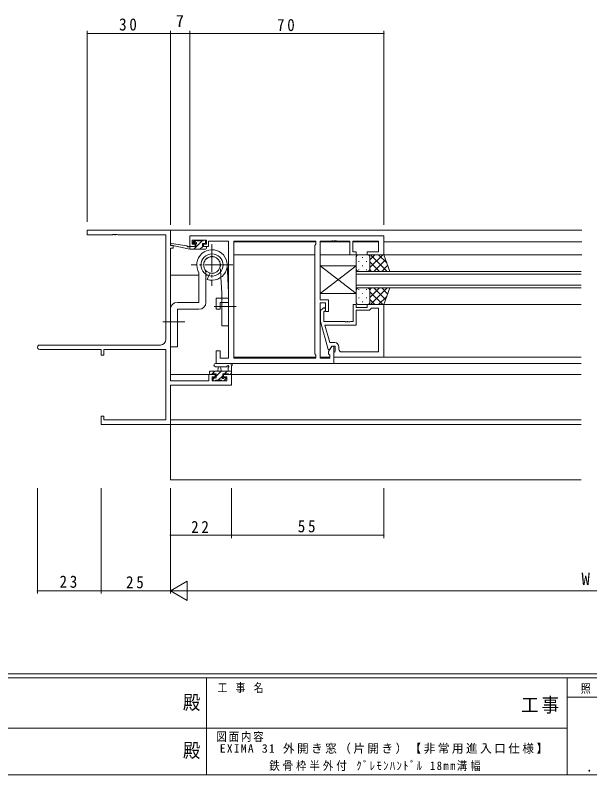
# Model space of a CAD drawing. Units: millimetres on the paper. Extents: x -397 to 397, y -282 to 282.
# Drawn here: x -77.9 to 129.5, y -282.1 to -8.1 of the extents above; entities that cross this region are included whole.
import ezdxf
from ezdxf.enums import TextEntityAlignment as Align

# ---------------------------------------------------------------- set-up
doc = ezdxf.new("R2010")
doc.units = ezdxf.units.MM
doc.linetypes.add('USER2', pattern=[13, 10, -1, 1, -1])
doc.linetypes.add('USER4', pattern=[4, 3, -1])
for name, color, linetype, lineweight in [('0-1_YKK_ZWAK', 7, 'Continuous', 18), ('0-3_YKK_11', 7, 'Continuous', 18), ('0-4_YKK_12', 2, 'Continuous', 18), ('0-5_YKK_13', 4, 'Continuous', 18), ('0-6_YKK_D', 6, 'Continuous', 18)]:
    doc.layers.add(name, color=color, linetype=linetype, lineweight=lineweight)
doc.layers.add('0-2_USER1', color=7, linetype='Continuous')
doc.styles.add('ＭＳ ゴシック', font='')
doc.styles.get('ＭＳ ゴシック').set_extended_font_data('MS Gothic')

msp = doc.modelspace()

# ---------------------------------------------------------------- linework, layer by layer
at = {"layer": '0-1_YKK_ZWAK'}
for p, q in [((376.092, -245.7), (-393.908, -245.7)), ((338.292, -247.1), (-393.908, -247.1)), ((-8.908, -247.1), (-8.908, -282.1)), ((121.292, -247.1), (121.292, -282.1)), ((189.476, -254.099), (121.292, -254.099)), ((-136.308, -265.299), (-7.508, -265.299)), ((-7.508, -265.299), (121.292, -265.299)), ((-393.908, -282.1), (338.292, -282.1))]:
    msp.add_line(p, q, dxfattribs=at)
at = {"layer": '0-3_YKK_11'}
for p, q in [((-51.88, -85.7), (-21.88, -85.7)), ((-51.88, -87.33), (-51.88, -85.7)), ((-42.838, -87.33), (-51.88, -87.33)), ((-42.655, -87.21), (-42.838, -87.33)), ((-42.105, -87.21), (-42.655, -87.21)), ((-41.922, -87.33), (-42.105, -87.21)), ((-41.838, -87.33), (-41.922, -87.33)), ((-41.655, -87.21), (-41.838, -87.33)), ((-41.105, -87.21), (-41.655, -87.21)), ((-40.922, -87.33), (-41.105, -87.21)), ((-23.51, -87.33), (-40.922, -87.33)), ((-23.51, -125.07), (-23.51, -87.33)), ((-21.88, -85.7), (-21.88, -91.2)), ((-14.88, -91.5), (-14.88, -87.7)), ((-14.88, -87.7), (55.12, -87.7)), ((-14.08, -89.2), (-14.08, -90.7)), ((-8.88, -89.2), (-14.08, -89.2)), ((-8.88, -90.7), (-8.88, -89.2)), ((-8.08, -89.63), (-8.08, -90.43)), ((-0.88, -89.63), (-8.08, -89.63)), ((-0.88, -110.2), (-0.88, -89.63)), ((1.05, -131.77), (1.05, -89.63)), ((1.05, -89.63), (30.62, -89.63)), ((1.05, -131.77), (1.05, -89.63)), ((30.62, -89.63), (30.62, -90.7)), ((32.12, -89.63), (32.12, -110.8)), ((36.162, -89.63), (32.12, -89.63)), ((36.345, -89.51), (36.162, -89.63)), ((36.895, -89.51), (36.345, -89.51)), ((37.078, -89.63), (36.895, -89.51)), ((37.162, -89.63), (37.078, -89.63)), ((37.345, -89.51), (37.162, -89.63)), ((37.895, -89.51), (37.345, -89.51)), ((38.078, -89.63), (37.895, -89.51)), ((42.92, -89.63), (38.078, -89.63)), ((42.92, -94.5), (42.92, -89.63)), ((43.92, -89.63), (43.92, -93.5)), ((53.19, -89.63), (43.92, -89.63)), ((53.19, -93.5), (53.19, -89.63)), ((55.12, -87.7), (55.12, -94.5)), ((-21.88, -91.2), (-20.88, -91.2)), ((-20.88, -92.2), (-21.88, -92.2)), ((-21.88, -92.2), (-21.88, -139.97)), ((-20.88, -91.2), (-20.88, -92.2)), ((-12.98, -91.5), (-14.88, -91.5)), ((-14.08, -90.7), (-12.98, -90.7)), ((-12.98, -90.7), (-12.98, -91.5)), ((-9.98, -90.7), (-8.88, -90.7)), ((-9.98, -91.5), (-9.98, -90.7)), ((-8.08, -91.5), (-9.98, -91.5)), ((-8.08, -90.43), (-8.08, -91.5)), ((30.62, -90.7), (30.19, -91.13)), ((30.19, -91.13), (30.19, -130.27)), ((45.12, -94.5), (42.92, -94.5)), ((43.92, -93.5), (45.12, -93.5)), ((45.12, -93.5), (45.12, -94.5)), ((49.12, -93.5), (53.19, -93.5)), ((49.12, -94.5), (49.12, -93.5)), ((55.12, -94.5), (49.12, -94.5)), ((-5.38, -110.2), (-0.88, -110.2)), ((-5.38, -114.2), (-5.38, -110.2)), ((-3.88, -111.7), (-3.88, -114.2)), ((-0.88, -111.7), (-3.88, -111.7)), ((-0.88, -131.77), (-0.88, -111.7)), ((32.12, -110.8), (35.12, -110.8)), ((32.12, -111.8), (32.12, -131.77)), ((34.12, -111.8), (32.12, -111.8)), ((34.12, -115), (34.12, -111.8)), ((35.12, -110.8), (35.12, -115)), ((-3.88, -114.2), (-5.38, -114.2)), ((33.096, -113.876), (32.32, -114.651)), ((32.32, -114.651), (32.32, -118.597)), ((33.52, -115.149), (33.944, -114.724)), ((35.12, -115), (34.12, -115)), ((44.12, -112.5), (44.12, -118.6)), ((45.12, -112.5), (44.12, -112.5)), ((45.12, -113.5), (45.12, -112.5)), ((49.12, -113.5), (45.12, -113.5)), ((45.12, -114.5), (49.92, -114.5)), ((45.12, -119.9), (45.12, -114.5)), ((49.12, -112.5), (49.12, -113.5)), ((55.12, -112.5), (49.12, -112.5)), ((49.92, -114.5), (50.42, -114)), ((50.42, -114), (50.62, -113.8)), ((50.62, -113.8), (53.19, -113.8)), ((53.19, -113.8), (53.19, -129.57)), ((53.19, -113.8), (53.19, -129.57)), ((55.12, -131.5), (55.12, -112.5)), ((33.52, -118.6), (33.52, -115.149)), ((32.32, -118.597), (35.027, -128.7)), ((41.162, -118.6), (33.52, -118.6)), ((33.911, -119.9), (45.12, -119.9)), ((35.599, -126.2), (33.911, -119.9)), ((41.345, -118.72), (41.162, -118.6)), ((41.895, -118.72), (41.345, -118.72)), ((42.078, -118.6), (41.895, -118.72)), ((42.162, -118.6), (42.078, -118.6)), ((42.345, -118.72), (42.162, -118.6)), ((42.895, -118.72), (42.345, -118.72)), ((43.078, -118.6), (42.895, -118.72)), ((44.12, -118.6), (43.078, -118.6)), ((-69.065, -127.07), (-25.51, -127.07)), ((-46.88, -128.7), (-69.065, -128.7)), ((-46.88, -130.7), (-46.88, -128.7)), ((-45.98, -128.7), (-45.98, -130.7)), ((-23.51, -128.7), (-45.98, -128.7)), ((-23.51, -154.07), (-23.51, -128.7)), ((35.027, -128.7), (35.627, -128.7)), ((35.19, -129.457), (36.32, -127.5)), ((37.42, -126.2), (35.599, -126.2)), ((35.627, -128.7), (36.32, -127.5)), ((36.32, -127.5), (37.12, -127.5)), ((36.32, -127.5), (37.62, -127.5)), ((37.12, -127.5), (37.12, -133.7)), ((37.62, -127.5), (37.62, -129.3)), ((38.92, -128.57), (38.92, -127.7)), ((-45.98, -130.7), (-46.88, -130.7)), ((-5.38, -129.2), (-3.88, -129.2)), ((-5.38, -133.7), (-5.38, -129.2)), ((-3.88, -129.2), (-3.88, -131.77)), ((30.19, -130.27), (30.62, -130.7)), ((30.62, -130.7), (30.62, -131.77)), ((35.19, -130.27), (35.19, -129.457)), ((35.62, -130.7), (35.19, -130.27)), ((35.62, -131.77), (35.62, -130.7)), ((37.42, -129.5), (37.12, -129.8)), ((37.12, -129.8), (37.12, -131.5)), ((37.12, -131.5), (55.12, -131.5)), ((37.62, -129.3), (37.42, -129.5)), ((53.19, -129.57), (39.92, -129.57)), ((37.12, -133.7), (-5.38, -133.7)), ((-3.88, -131.77), (-0.88, -131.77)), ((30.62, -131.77), (1.05, -131.77)), ((32.12, -131.77), (35.62, -131.77)), ((-7.98, -137.7), (-5.68, -137.7)), ((-7.98, -139.97), (-7.98, -137.7)), ((-6.78, -138.5), (-6.78, -139.97)), ((-5.68, -138.5), (-6.78, -138.5)), ((-5.68, -137.7), (-5.68, -138.5)), ((-2.68, -137.7), (0.12, -137.7)), ((-2.68, -138.5), (-2.68, -137.7)), ((-1.51, -138.5), (-2.68, -138.5)), ((-1.51, -139.97), (-1.51, -138.5)), ((0.12, -137.7), (0.12, -141.6)), ((-21.88, -139.97), (-7.98, -139.97)), ((-21.88, -141.6), (-21.88, -155.7)), ((0.12, -141.6), (-21.88, -141.6)), ((-6.78, -139.97), (-1.51, -139.97)), ((-46.88, -152.7), (-45.98, -152.7)), ((-46.88, -155.7), (-46.88, -152.7)), ((-45.98, -152.7), (-45.98, -154.07)), ((-21.88, -155.7), (-46.88, -155.7)), ((-45.98, -154.07), (-23.51, -154.07))]:
    msp.add_line(p, q, dxfattribs=at)
for centre, radius, start, end in [((33.52, -114.3), 0.6, 314.99999, 135.00001), ((-25.51, -125.07), 2, 270.00001, 359.99999), ((-69.065, -127.885), 0.815, 89.99999, 270.00001), ((37.42, -127.7), 1.5, 0.00001, 89.99999), ((39.92, -128.57), 1, 180.00001, 269.99999)]:
    msp.add_arc(centre, radius, start, end, dxfattribs=at)
at = {"layer": '0-4_YKK_12'}
for p, q in [((-22.18, -85.7), (126.62, -85.7)), ((1.051, -89.9), (30.618, -89.9)), ((32.121, -89.9), (42.918, -89.9)), ((43.921, -89.9), (53.188, -89.9)), ((55.12, -89.9), (126.62, -89.9)), ((1.05, -94.5), (30.19, -94.5)), ((32.12, -94.5), (126.62, -94.5)), ((45.119, -100.501), (126.416, -100.501)), ((45.119, -106.501), (45.119, -100.501)), ((-21.88, -101.9), (-11.579, -101.9)), ((-9.079, -101.9), (-8.4, -101.9)), ((-1.19, -101.9), (-0.88, -101.9)), ((126.416, -101.501), (45.119, -101.501)), ((45.119, -105.501), (126.416, -105.501)), ((126.416, -106.501), (45.119, -106.501)), ((55.12, -112.5), (126.416, -112.5)), ((1.051, -131.5), (30.618, -131.5)), ((32.121, -131.5), (35.618, -131.5)), ((42.82, -131.5), (126.416, -131.5)), ((18.82, -133.7), (126.416, -133.7)), ((-21.88, -137.7), (-5.38, -137.7)), ((-2.98, -137.7), (126.416, -137.7)), ((-22.18, -155.7), (126.416, -155.7)), ((-21.88, -154.07), (126.416, -154.07)), ((-21.88, -155.7), (-21.88, -175.7)), ((-21.88, -175.7), (126.416, -175.7))]:
    msp.add_line(p, q, dxfattribs=at)
at = {"layer": '0-5_YKK_13'}
for p, q in [((-13.192, -89.388), (-13.692, -89.888)), ((-13.598, -90.376), (-12.522, -89.3)), ((-13.48, -90.4), (-13.141, -90.4)), ((-13.476, -92.5), (-10.476, -89.5)), ((-12.38, -89.3), (-12.98, -89.3)), ((-10.18, -89.5), (-12.18, -89.5)), ((-10.28, -90.4), (-9.48, -90.4)), ((-10.28, -91.5), (-10.28, -90.4)), ((-9.48, -89.3), (-9.98, -89.3)), ((-9.18, -90.1), (-9.18, -89.6)), ((-14.878, -92.5), (-21.639, -91.094)), ((-15.992, -91.327), (-21.534, -90.503)), ((-14.878, -91.5), (-14.965, -91.486)), ((-14.878, -92.5), (-14.878, -91.5)), ((-12.68, -91.5), (-14.878, -91.5)), ((-14.878, -91.657), (-14.722, -91.5)), ((-9.18, -92.5), (-14.878, -92.5)), ((-12.68, -90.861), (-12.68, -91.5)), ((-11.231, -92.5), (-10.231, -91.5)), ((-9.18, -91.5), (-10.28, -91.5)), ((-8.88, -92.2), (-8.88, -91.8)), ((45.12, -99.501), (45.12, -95.501)), ((46.12, -94.501), (49.12, -94.501)), ((47.483, -95.421), (47.483, -95.621)), ((55.12, -94.501), (49.12, -94.501)), ((50.12, -96.292), (51.912, -94.501)), ((50.12, -99.121), (54.74, -94.501)), ((50.12, -95.501), (50.12, -99.101)), ((50.388, -94.501), (56.388, -100.501)), ((53.216, -94.501), (56.177, -97.461)), ((57.263, -100.501), (55.12, -94.501)), ((-1.387, -97.927), (-0.883, -108.076)), ((45.12, -98.5), (32.12, -98.5)), ((32.12, -98.5), (32.12, -108.5)), ((45.12, -98.5), (32.12, -108.5)), ((45.12, -108.5), (32.12, -98.5)), ((45.12, -98.5), (32.12, -98.5)), ((32.12, -98.5), (32.12, -108.5)), ((45.12, -98.5), (32.12, -108.5)), ((45.12, -108.5), (32.12, -98.5)), ((45.12, -98.5), (32.12, -98.5)), ((32.12, -98.5), (32.12, -108.5)), ((45.12, -98.5), (32.12, -108.5)), ((45.12, -108.5), (32.12, -98.5)), ((45.12, -98.5), (45.12, -108.5)), ((45.12, -98.5), (45.12, -108.5)), ((45.12, -98.5), (45.12, -108.5)), ((46.068, -96.836), (46.068, -97.036)), ((47.483, -98.451), (47.483, -98.651)), ((48.898, -96.836), (48.898, -97.036)), ((50.12, -95.901), (50.12, -99.501)), ((50.12, -97.061), (53.56, -100.501)), ((51.568, -100.501), (55.764, -96.305)), ((54.397, -100.501), (56.509, -98.389)), ((46.068, -99.866), (46.068, -100.066)), ((49.12, -100.501), (46.12, -100.501)), ((48.898, -99.866), (48.898, -100.066)), ((49.12, -100.501), (57.263, -100.501)), ((50.063, -99.832), (50.731, -100.501)), ((-9.079, -111.7), (-9.079, -101.541)), ((-8.019, -102.034), (-8.58, -103.431)), ((-3.38, -108.2), (-3.642, -102.646)), ((49.12, -106.501), (46.12, -106.501)), ((57.263, -106.501), (49.12, -106.501)), ((50.063, -107.169), (50.731, -106.501)), ((50.12, -109.94), (53.56, -106.501)), ((50.388, -112.501), (56.388, -106.501)), ((51.568, -106.501), (55.764, -110.696)), ((54.397, -106.501), (56.508, -108.612)), ((57.263, -106.501), (55.12, -112.501)), ((-3.38, -120.2), (-3.38, -108.2)), ((-0.883, -108.076), (-0.88, -120.2)), ((32.12, -108.5), (45.12, -108.5)), ((32.12, -108.5), (45.12, -108.5)), ((32.12, -108.5), (45.12, -108.5)), ((45.12, -107.501), (45.12, -111.501)), ((46.068, -107.136), (46.068, -106.936)), ((47.483, -108.551), (47.483, -108.351)), ((48.898, -107.136), (48.898, -106.936)), ((50.12, -111.101), (50.12, -107.501)), ((50.12, -107.88), (54.74, -112.501)), ((50.12, -111.501), (50.12, -107.901)), ((53.216, -112.501), (56.177, -109.54)), ((46.068, -110.166), (46.068, -109.966)), ((47.483, -111.581), (47.483, -111.381)), ((48.898, -110.166), (48.898, -109.966)), ((50.12, -110.709), (51.912, -112.501)), ((-19.38, -114.2), (-11.579, -114.2)), ((-19.38, -127.7), (-19.38, -114.2)), ((46.12, -112.501), (49.12, -112.501)), ((55.12, -112.501), (49.12, -112.501)), ((-0.88, -120.2), (-3.38, -120.2)), ((-5.608, -133.7), (-0.446, -133.7)), ((-7.78, -136.8), (-7.78, -137.4)), ((0.12, -136.5), (-7.48, -136.5)), ((-7.04, -137.7), (-5.84, -136.5)), ((-5.608, -134.9), (-1.647, -134.903)), ((-5.38, -138.285), (-3.595, -136.5)), ((-4.78, -136.5), (-4.678, -135.356)), ((-3.58, -136.5), (-3.682, -135.356)), ((-2.35, -137.5), (-1.35, -136.5)), ((-1.08, -135.32), (-1.08, -136.5)), ((0.12, -137.4), (0.12, -134.72)), ((-7.48, -137.7), (-6.88, -137.7)), ((-6.68, -137.5), (-5.38, -137.5)), ((-6.58, -139.485), (-5.995, -138.9)), ((-6.58, -139.2), (-6.58, -139.7)), ((-5.38, -138.9), (-6.28, -138.9)), ((-5.38, -137.5), (-5.38, -138.9)), ((-4.65, -139.8), (-2.98, -138.13)), ((-2.98, -137.5), (-0.98, -137.5)), ((-2.98, -138.439), (-2.98, -137.5)), ((-2.591, -139.987), (-1.894, -139.289)), ((-2.18, -138.9), (-2.519, -138.9)), ((-2.468, -139.912), (-1.968, -139.412)), ((-0.78, -137.7), (-0.18, -137.7)), ((-0.305, -137.7), (0.12, -137.275)), ((-6.28, -140), (-5.78, -140)), ((-5.58, -139.8), (-3.48, -139.8)), ((-3.28, -140), (-2.68, -140))]:
    msp.add_line(p, q, dxfattribs=at)
at = {"layer": '0-5_YKK_13', "linetype": 'USER2'}
for p, q in [((-6.88, -90.7), (-6.88, -105.7)), ((0.62, -98.2), (-14.38, -98.2)), ((1.871, -113.2), (-6.131, -113.2)), ((-16.629, -118.701), (-24.631, -118.701))]:
    msp.add_line(p, q, dxfattribs=at)
at = {"layer": '0-5_YKK_13', "linetype": 'USER4'}
for p, q in [((-3.642, -102.646), (-3.859, -98.057)), ((-9.079, -101.541), (-9.079, -101.106)), ((-7.654, -101.124), (-8.019, -102.034))]:
    msp.add_line(p, q, dxfattribs=at)
at = {"layer": '0-5_YKK_13'}
for points in [[(-11.579, -101.058), (-11.579, -111.7), (-19.38, -111.7)], [(-21.88, -114.2), (-21.88, -127.7), (-19.38, -127.7)]]:
    msp.add_lwpolyline(points, dxfattribs=at)
msp.add_circle((-6.88, -98.2), 4, dxfattribs=at)
at = {"layer": '0-5_YKK_13', "linetype": 'USER4'}
msp.add_circle((-6.88, -98.2), 3, dxfattribs=at)
at = {"layer": '0-5_YKK_13'}
for centre, radius, start, end in [((-13.48, -90.1), 0.3, 135, 270), ((-12.98, -89.6), 0.3, 90, 135), ((-13.141, -90.1), 0.3, 270, 326.94427), ((-12.68, -90.4), 0.25, 303.05573, 146.94427), ((-12.38, -89.5), 0.2, 0, 90), ((-9.98, -89.5), 0.2, 90, 180), ((-9.48, -89.6), 0.3, 0, 90), ((-9.48, -90.1), 0.3, 270, 0), ((-21.578, -90.8), 0.3, 81.55064, 258.25019), ((-16.036, -91.623), 0.3, 21.55064, 81.55064), ((-15.478, -91.403), 0.3, 201.55064, 320.80246), ((-15.013, -91.782), 0.3, 80.80246, 140.80246), ((-12.38, -90.861), 0.3, 123.05573, 180), ((-6.88, -98.2), 5.5, 251.99529, 211.3077), ((-9.18, -91.8), 0.3, 0, 90), ((-9.18, -92.2), 0.3, 270, 0), ((46.12, -95.501), 1, 90, 180), ((49.12, -95.501), 1, 0, 90), ((49.12, -95.501), 1, 0, 90), ((46.12, -99.501), 1, 180, 270), ((49.12, -99.501), 1, 270, 0), ((49.12, -99.501), 1, 270, 0), ((46.12, -107.501), 1, 90, 180), ((49.12, -107.501), 1, 0, 90), ((49.12, -107.501), 1, 0, 90), ((-19.38, -114.2), 2.5, 90, 180), ((-11.579, -111.7), 2.5, 270, 0), ((46.12, -111.501), 1, 180, 270), ((49.12, -111.501), 1, 270, 0), ((49.12, -111.501), 1, 270, 0), ((-5.608, -134.3), 0.6, 89.95977, 269.95977), ((-0.446, -134), 0.3, 40.52878, 90), ((0.01, -133.61), 0.3, 220.52878, 280.52878), ((0.12, -134.2), 0.3, 300, 100.52878), ((-7.48, -136.8), 0.3, 90, 180), ((-4.18, -135.4), 0.5, 5.09207, 174.90793), ((-1.647, -134.603), 0.3, 269.95977, 340.81024), ((-1.08, -134.8), 0.3, 300, 160.81024), ((-0.78, -135.32), 0.3, 120, 180), ((0.42, -134.72), 0.3, 120, 180), ((-7.48, -137.4), 0.3, 180, 270), ((-6.88, -137.5), 0.2, 270, 0), ((-6.28, -139.2), 0.3, 90, 180), ((-6.28, -139.7), 0.3, 180, 270), ((-2.98, -138.9), 0.25, 123.05573, 326.94427), ((-3.28, -138.439), 0.3, 303.05573, 0), ((-2.519, -139.2), 0.3, 90, 146.94427), ((-2.18, -139.2), 0.3, 315, 90), ((-0.78, -137.5), 0.2, 180, 270), ((-0.18, -137.4), 0.3, 270, 0), ((-5.78, -139.8), 0.2, 270, 0), ((-3.28, -139.8), 0.2, 180, 270), ((-2.68, -139.7), 0.3, 270, 315)]:
    msp.add_arc(centre, radius, start, end, dxfattribs=at)
at = {"layer": '0-5_YKK_13', "linetype": 'USER4'}
for centre, radius, start, end in [((-6.88, -98.2), 3.025, 255.18169, 211.7314), ((-11.579, -101.106), 2.5, 0, 31.7314)]:
    msp.add_arc(centre, radius, start, end, dxfattribs=at)
at = {"layer": '0-6_YKK_D'}
for p, q in [((-51.88, -82.7), (-51.88, -13.7)), ((-21.88, -14.7), (-51.88, -14.7)), ((-21.88, -82.7), (-21.88, -13.7)), ((-21.88, -83.7), (-21.88, -13.7)), ((-14.88, -14.7), (-21.88, -14.7)), ((-14.88, -83.7), (-14.88, -13.7)), ((-14.88, -83.7), (-14.88, -13.7)), ((55.12, -14.7), (-14.88, -14.7)), ((55.12, -83.7), (55.12, -13.7)), ((-69.88, -178.7), (-69.88, -216.7)), ((-46.88, -178.7), (-46.88, -216.7)), ((-46.88, -178.7), (-46.88, -216.7)), ((-21.88, -178.7), (-21.88, -216.7)), ((-21.88, -178.7), (-21.88, -196.7)), ((-21.88, -178.7), (-21.88, -216.7)), ((0.12, -178.7), (0.12, -196.7)), ((0.12, -178.7), (0.12, -196.7)), ((55.12, -178.7), (55.12, -196.7)), ((0.12, -195.7), (-21.88, -195.7)), ((55.12, -195.7), (0.12, -195.7)), ((-21.88, -215.7), (-15.818, -212.2)), ((-15.818, -219.2), (-15.818, -212.2)), ((-46.88, -215.7), (-69.88, -215.7)), ((-46.88, -215.7), (-21.88, -215.7)), ((-21.88, -215.7), (-9.756, -215.7)), ((-21.88, -215.7), (-15.818, -219.2)), ((271.12, -215.7), (-14.88, -215.7))]:
    msp.add_line(p, q, dxfattribs=at)
for centre, start, end in [((-51.88, -14.7), 0, 180), ((-51.88, -14.7), 180, 0), ((-21.88, -14.7), 0, 180), ((-21.88, -14.7), 0, 180), ((-21.88, -14.7), 180, 0), ((-21.88, -14.7), 180, 0), ((-14.88, -14.7), 0, 180), ((-14.88, -14.7), 0, 180), ((-14.88, -14.7), 180, 0), ((-14.88, -14.7), 180, 0), ((55.12, -14.7), 0, 180), ((55.12, -14.7), 180, 0), ((-21.88, -195.7), 0, 180), ((-21.88, -195.7), 180, 0), ((0.12, -195.7), 0, 180), ((0.12, -195.7), 0, 180), ((0.12, -195.7), 180, 0), ((0.12, -195.7), 180, 0), ((55.12, -195.7), 0, 180), ((55.12, -195.7), 180, 0), ((-69.88, -215.7), 0, 180), ((-69.88, -215.7), 180, 0), ((-46.88, -215.7), 0, 180), ((-46.88, -215.7), 0, 180), ((-46.88, -215.7), 180, 0), ((-46.88, -215.7), 180, 0)]:
    msp.add_arc(centre, 0.106, start, end, dxfattribs=at)

# ---------------------------------------------------------------- texts
at = {"layer": '0-1_YKK_ZWAK', "style": 'ＭＳ ゴシック', "width": 0.9}
for p in [(-17.39, -260.056), (-17.39, -277.378)]:
    msp.add_text('殿', height=5.132, dxfattribs=at).set_placement(p, align=Align.BOTTOM_LEFT)
at = {"layer": '0-1_YKK_ZWAK', "attachment_point": 7, "style": 'ＭＳ ゴシック'}
for s, insert, char_height in [('\\T1.22;\\W0.85;工\\~事\\~名', (-4.896, -252.633), 3.079), ('\\T1.24;\\W0.85;照\\~\\~査', (126.281, -252.88), 3.079), ('\\T1.17;\\W0.9;工事', (104.723, -260.056), 5.132), ('\\T1.17;\\W0.9;図面内容', (-5.291, -270.248), 3.079), ('\\T1.24;\\W0.85;\\~．\\~．', (125.747, -281.046), 3.592)]:
    msp.add_mtext(s, dxfattribs=dict(at, insert=insert, char_height=char_height))
at = {"layer": '0-2_USER1', "char_height": 3.079, "attachment_point": 7, "style": 'ＭＳ ゴシック'}
for s, insert in [('\\T1.21;EXIMA\\~31\\~外開き窓（片開き）【非常用進入口仕様】', (-4.071, -274.549)), ('\\T1.28;\\W0.9;鉄骨枠半外付\\~ｸﾞﾚﾓﾝﾊﾝﾄﾞﾙ\\~18mm溝幅', (13.789, -280.725))]:
    msp.add_mtext(s, dxfattribs=dict(at, insert=insert))
at = {"layer": '0-6_YKK_D', "color": 7, "style": 'ＭＳ ゴシック'}
for s, p in [('7', (-19.98, -13.7)), ('W', (126.52, -214.9))]:
    msp.add_text(s, height=4.399, dxfattribs=at).set_placement(p, align=Align.BOTTOM_LEFT)
at = {"layer": '0-6_YKK_D', "color": 7, "char_height": 4.399, "attachment_point": 7, "style": 'ＭＳ ゴシック'}
for s, insert in [('\\T1.37;\\W0.9;30', (-40.4, -13.7)), ('\\T1.37;\\W0.9;70', (16.6, -13.9)), ('\\T1.37;\\W0.9;22', (-14.4, -194.9)), ('\\T1.37;\\W0.9;55', (24.1, -194.7)), ('\\T1.37;\\W0.9;23', (-61.9, -214.7)), ('\\T1.37;\\W0.9;25', (-37.9, -214.9))]:
    msp.add_mtext(s, dxfattribs=dict(at, insert=insert))

doc.saveas('drawing.dxf')
